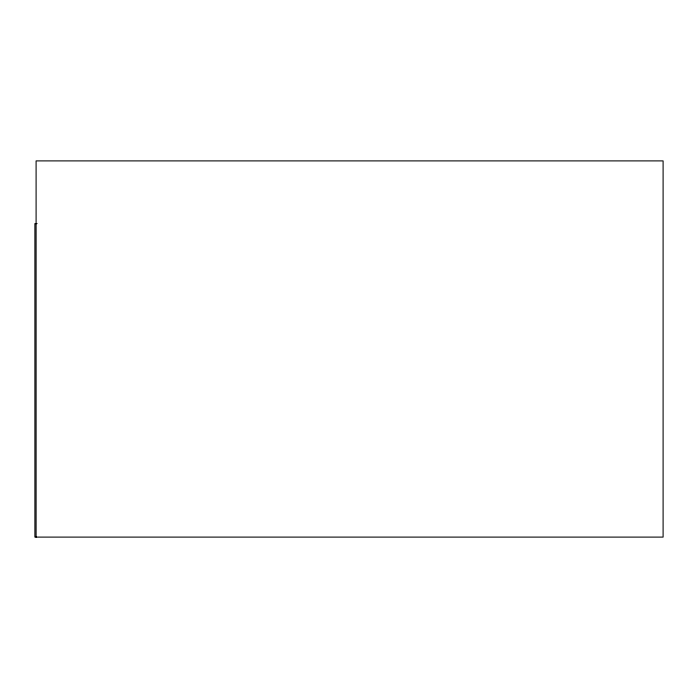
<?xml version="1.0" encoding="UTF-8"?>
<svg xmlns="http://www.w3.org/2000/svg" width="698" height="698" viewBox="0 0 698 698"><rect width="100%" height="100%" fill="white"/><g stroke="black" fill="none" stroke-linecap="round" stroke-linejoin="round"><path stroke-width="1.05" d="M37.081 223.596L34.9 223.596L34.9 537.102L663.1 537.102L663.1 160.898L36.095 160.898L36.095 537.102"/></g></svg>
